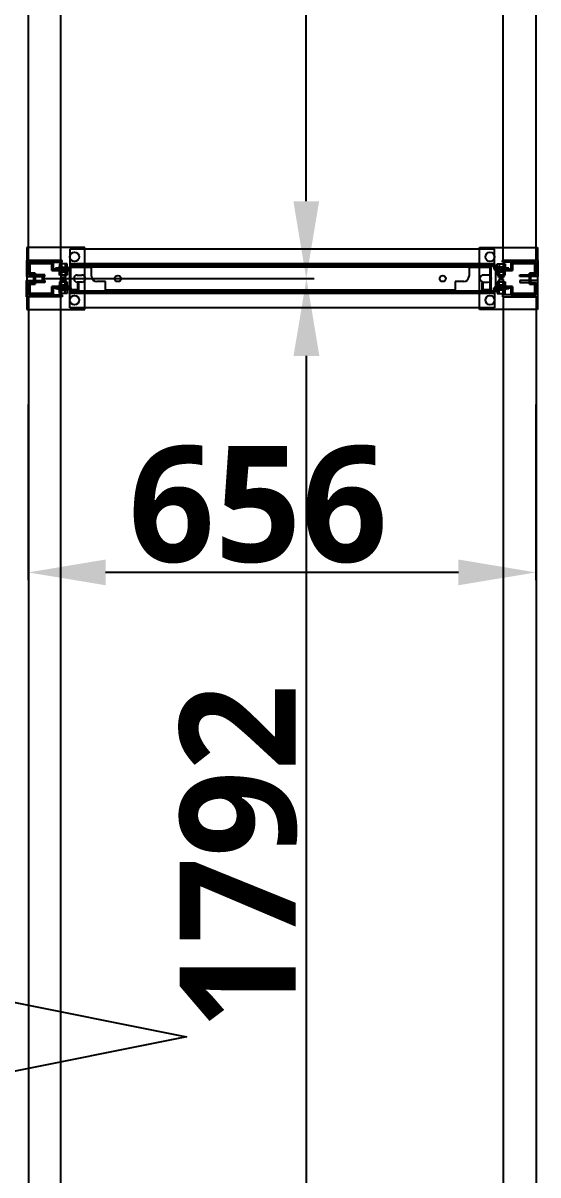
# Model space of a CAD drawing. Header units: millimetres. Extents: x 15382 to 37298, y 7351 to 31127.
# Drawn here: x 27015 to 27680, y 20399 to 21889 of the extents above; entities that cross this region are included whole.
import ezdxf

# ---------------------------------------------------------------- set-up
doc = ezdxf.new("R2010")
doc.units = ezdxf.units.MM
for name, color, linetype in [('01', 7, 'Continuous'), ('02', 3, 'Continuous'), ('03', 6, 'Continuous'), ('04', 30, 'Continuous'), ('05', 12, 'Continuous'), ('544-1', 40, 'Continuous'), ('M40', 3, 'Continuous'), ('M6', 7, 'Continuous'), ('動線', 6, 'Continuous'), ('標註', 252, 'Continuous')]:
    doc.layers.add(name, color=color, linetype=linetype)
doc.styles.get("Standard").update_dxf_attribs({"font": 'arial.ttf'})
doc.styles.add('黑體', font='')
doc.styles.get('黑體').set_extended_font_data('Microsoft JhengHei', bold=True)
doc.dimstyles.new('ISO-25', dxfattribs={"dimtxt": 2.5, "dimasz": 2.5, "dimexe": 1.25, "dimexo": 0.625, "dimtad": 1, "dimtxsty": 'Standard', "dimcen": 2.5, "dimadec": 0, "dimazin": 0, "dimtfac": 1, "dimtmove": 0, "dimatfit": 3, "dimfxl": 1, "dimarcsym": 0})

# ---------------------------------------------------------------- blocks, each defined once
blk = doc.blocks.new('*D128')
at = {"layer": 'Defpoints', "color": 0, "transparency": 16777216}
for p in [(27028.3, 23350.6), (27380.6, 23350.6), (27028.3, 21558.6)]:
    blk.add_point(p, dxfattribs=at)
at = {"layer": '標註', "color": 0, "lineweight": -2, "transparency": 16777216}
for p, q in [((27038.3, 23350.6), (27390.6, 23350.6)), ((27380.6, 21658.6), (27380.6, 23250.6)), ((27038.3, 21558.6), (27390.6, 21558.6))]:
    blk.add_line(p, q, dxfattribs=at)
at = {"layer": '標註', "color": 0, "transparency": 16777216}
for points in [[(27364, 23250.6), (27397.3, 23250.6), (27380.6, 23350.6)], [(27364, 21658.6), (27397.3, 21658.6), (27380.6, 21558.6)]]:
    blk.add_solid(points, dxfattribs=at)
at = {"layer": '標註', "color": 251, "transparency": 16777216, "insert": (27292.9, 22602.4), "char_height": 150, "attachment_point": 5, "rotation": 90, "style": '黑體'}
blk.add_mtext('1792', dxfattribs=at)
blk = doc.blocks.new('*D34')
at = {"layer": 'Defpoints', "color": 0, "transparency": 16777216}
for p in [(27028.6, 21558.6), (27380.9, 21558.6), (27028.6, 19766.6)]:
    blk.add_point(p, dxfattribs=at)
at = {"layer": '標註', "color": 0, "lineweight": -2, "transparency": 16777216}
for p, q in [((27038.6, 21558.6), (27390.9, 21558.6)), ((27380.9, 19866.6), (27380.9, 21458.6)), ((27038.6, 19766.6), (27390.9, 19766.6))]:
    blk.add_line(p, q, dxfattribs=at)
at = {"layer": '標註', "color": 0, "transparency": 16777216}
for points in [[(27364.2, 21458.6), (27397.6, 21458.6), (27380.9, 21558.6)], [(27364.2, 19866.6), (27397.6, 19866.6), (27380.9, 19766.6)]]:
    blk.add_solid(points, dxfattribs=at)
at = {"layer": '標註', "color": 251, "transparency": 16777216, "insert": (27293.1, 20810.4), "char_height": 150, "attachment_point": 5, "rotation": 90, "style": '黑體'}
blk.add_mtext('1792', dxfattribs=at)
blk = doc.blocks.new('*D24')
at = {"layer": 'Defpoints', "color": 0, "transparency": 16777216}
for p in [(27021.3, 21405.5), (27677.3, 21405.5), (27021.3, 21178.5)]:
    blk.add_point(p, dxfattribs=at)
at = {"layer": '標註', "color": 0, "lineweight": -2, "transparency": 16777216}
for p, q in [((27021.3, 21395.5), (27021.3, 21168.5)), ((27677.3, 21395.5), (27677.3, 21168.5)), ((27577.3, 21178.5), (27121.3, 21178.5))]:
    blk.add_line(p, q, dxfattribs=at)
at = {"layer": '標註', "color": 0, "transparency": 16777216}
for points in [[(27121.3, 21195.2), (27121.3, 21161.9), (27021.3, 21178.5)], [(27577.3, 21195.2), (27577.3, 21161.9), (27677.3, 21178.5)]]:
    blk.add_solid(points, dxfattribs=at)
at = {"layer": '標註', "color": 251, "transparency": 16777216, "insert": (27318.4, 21266.1), "char_height": 150, "attachment_point": 5, "style": '黑體'}
blk.add_mtext('656', dxfattribs=at)

msp = doc.modelspace()

# ---------------------------------------------------------------- linework, layer by layer
at = {"layer": '01'}
for p, q in [((27075.086, 21576.165), (27075.086, 21574.565)), ((27625.086, 21576.165), (27075.086, 21576.165)), ((27075.086, 21574.565), (27625.086, 21574.565)), ((27625.086, 21574.565), (27625.086, 21576.165)), ((27625.086, 21574.565), (27625.086, 21542.565)), ((27080.086, 21558.565), (27080.086, 21558.565)), ((27084.586, 21563.065), (27090.586, 21563.065)), ((27095.086, 21558.565), (27095.086, 21558.565)), ((27605.086, 21558.565), (27605.086, 21558.565)), ((27605.086, 21558.565), (27605.086, 21558.565)), ((27615.586, 21563.065), (27609.586, 21563.065)), ((27615.586, 21563.065), (27609.586, 21563.065)), ((27620.086, 21558.565), (27620.086, 21558.565)), ((27620.086, 21558.565), (27620.086, 21558.565)), ((27075.086, 21540.965), (27075.086, 21542.565)), ((27075.086, 21542.565), (27625.086, 21542.565)), ((27090.586, 21554.065), (27084.586, 21554.065)), ((27609.586, 21554.065), (27615.586, 21554.065)), ((27609.586, 21554.065), (27615.586, 21554.065)), ((27625.086, 21542.565), (27625.086, 21540.965)), ((27625.086, 21540.965), (27075.086, 21540.965))]:
    msp.add_line(p, q, dxfattribs=at)
for centre, start, end in [((27084.586, 21558.565), 90, 180), ((27084.586, 21558.565), 180, 270), ((27090.586, 21558.565), 0, 90), ((27090.586, 21558.565), 270, 0), ((27609.586, 21558.565), 90, 180), ((27609.586, 21558.565), 90, 180), ((27609.586, 21558.565), 180, 270), ((27609.586, 21558.565), 180, 270), ((27615.586, 21558.565), 0, 90), ((27615.586, 21558.565), 0, 90), ((27615.586, 21558.565), 270, 0), ((27615.586, 21558.565), 270, 0)]:
    msp.add_arc(centre, 4.5, start, end, dxfattribs=at)
at = {"layer": '02'}
for p, q in [((27094.586, 21598.565), (27019.586, 21598.565)), ((27019.586, 21598.565), (27019.586, 21518.565)), ((27094.586, 21518.565), (27094.586, 21598.565)), ((27604.586, 21518.565), (27604.586, 21598.565)), ((27604.586, 21598.565), (27679.586, 21598.565)), ((27679.586, 21598.565), (27679.586, 21518.565)), ((27019.586, 21518.565), (27094.586, 21518.565)), ((27679.586, 21518.565), (27604.586, 21518.565))]:
    msp.add_line(p, q, dxfattribs=at)
at = {"layer": '02', "lineweight": -3}
for centre in [(27081.086, 21586.565), (27618.086, 21586.565), (27081.086, 21530.565), (27618.086, 21530.565)]:
    msp.add_circle(centre, 6, dxfattribs=at)
at = {"layer": '03'}
for points in [[(27063.317, 21582.065), (27063.317, 23327.065), (27021.317, 23327.065), (27021.317, 21582.065)], [(27635.317, 21582.065), (27635.317, 23327.065), (27677.317, 23327.065), (27677.317, 21582.065)], [(27063.586, 19790.065), (27063.586, 21535.065), (27021.586, 21535.065), (27021.586, 19790.065)], [(27635.586, 19790.065), (27635.586, 21535.065), (27677.586, 21535.065), (27677.586, 19790.065)]]:
    msp.add_lwpolyline(points, close=True, dxfattribs=at)
at = {"layer": '04'}
for p, q in [((27624.086, 21596.565), (27075.086, 21596.565)), ((27075.086, 21596.565), (27075.086, 21571.765)), ((27624.086, 21571.765), (27624.086, 21596.565)), ((27075.086, 21571.765), (27056.586, 21571.765)), ((27056.586, 21571.765), (27056.586, 21570.565)), ((27075.086, 21571.765), (27056.586, 21571.765)), ((27056.586, 21571.765), (27056.586, 21570.565)), ((27624.086, 21577.765), (27075.086, 21577.765)), ((27075.086, 21577.765), (27075.086, 21571.765)), ((27076.286, 21570.565), (27076.286, 21576.565)), ((27076.286, 21576.565), (27622.886, 21576.565)), ((27076.286, 21570.565), (27076.286, 21576.565)), ((27076.286, 21576.565), (27622.886, 21576.565)), ((27622.886, 21576.565), (27622.886, 21570.565)), ((27622.886, 21576.565), (27622.886, 21570.565)), ((27624.086, 21571.765), (27624.086, 21577.765)), ((27642.586, 21571.765), (27624.086, 21571.765)), ((27642.586, 21571.765), (27624.086, 21571.765)), ((27642.586, 21570.565), (27642.586, 21571.765)), ((27642.586, 21570.565), (27642.586, 21571.765)), ((27056.586, 21570.565), (27076.286, 21570.565)), ((27056.586, 21570.565), (27076.286, 21570.565)), ((27622.886, 21570.565), (27642.586, 21570.565)), ((27622.886, 21570.565), (27642.586, 21570.565)), ((27056.586, 21545.365), (27056.586, 21546.565)), ((27056.586, 21546.565), (27076.286, 21546.565)), ((27056.586, 21545.365), (27056.586, 21546.565)), ((27056.586, 21546.565), (27076.286, 21546.565)), ((27075.086, 21545.365), (27056.586, 21545.365)), ((27075.086, 21545.365), (27056.586, 21545.365)), ((27075.086, 21539.365), (27075.086, 21545.365)), ((27075.086, 21520.565), (27075.086, 21545.365)), ((27076.286, 21546.565), (27076.286, 21540.565)), ((27076.286, 21546.565), (27076.286, 21540.565)), ((27622.886, 21540.565), (27622.886, 21546.565)), ((27622.886, 21546.565), (27642.586, 21546.565)), ((27622.886, 21540.565), (27622.886, 21546.565)), ((27622.886, 21546.565), (27642.586, 21546.565)), ((27642.586, 21545.365), (27624.086, 21545.365)), ((27624.086, 21545.365), (27624.086, 21539.365)), ((27642.586, 21545.365), (27624.086, 21545.365)), ((27624.086, 21545.365), (27624.086, 21520.565)), ((27642.586, 21546.565), (27642.586, 21545.365)), ((27642.586, 21546.565), (27642.586, 21545.365)), ((27624.086, 21539.365), (27075.086, 21539.365)), ((27076.286, 21540.565), (27622.886, 21540.565)), ((27076.286, 21540.565), (27622.886, 21540.565)), ((27624.086, 21520.565), (27075.086, 21520.565))]:
    msp.add_line(p, q, dxfattribs=at)
at = {"layer": '04', "lineweight": -3}
for p, q in [((27063.086, 21571.765), (27070.086, 21571.765)), ((27063.086, 21570.565), (27063.086, 21571.765)), ((27066.586, 21571.765), (27070.086, 21571.765)), ((27066.586, 21570.565), (27066.586, 21571.765)), ((27070.086, 21571.765), (27070.086, 21570.565)), ((27070.086, 21571.765), (27070.086, 21570.565)), ((27636.086, 21571.765), (27629.086, 21571.765)), ((27629.086, 21571.765), (27629.086, 21570.565)), ((27632.586, 21571.765), (27629.086, 21571.765)), ((27629.086, 21571.765), (27629.086, 21570.565)), ((27632.586, 21570.565), (27632.586, 21571.765)), ((27636.086, 21570.565), (27636.086, 21571.765)), ((27070.086, 21570.565), (27063.086, 21570.565)), ((27070.086, 21570.565), (27066.586, 21570.565)), ((27629.086, 21570.565), (27636.086, 21570.565)), ((27629.086, 21570.565), (27632.586, 21570.565)), ((27070.086, 21546.565), (27063.086, 21546.565)), ((27063.086, 21546.565), (27063.086, 21545.365)), ((27063.086, 21545.365), (27070.086, 21545.365)), ((27070.086, 21546.565), (27066.586, 21546.565)), ((27066.586, 21546.565), (27066.586, 21545.365)), ((27066.586, 21545.365), (27070.086, 21545.365)), ((27070.086, 21545.365), (27070.086, 21546.565)), ((27070.086, 21545.365), (27070.086, 21546.565)), ((27629.086, 21545.365), (27629.086, 21546.565)), ((27629.086, 21546.565), (27636.086, 21546.565)), ((27629.086, 21545.365), (27629.086, 21546.565)), ((27629.086, 21546.565), (27632.586, 21546.565)), ((27636.086, 21545.365), (27629.086, 21545.365)), ((27632.586, 21545.365), (27629.086, 21545.365)), ((27632.586, 21546.565), (27632.586, 21545.365)), ((27636.086, 21546.565), (27636.086, 21545.365))]:
    msp.add_line(p, q, dxfattribs=at)
at = {"layer": '05'}
for p, q in [((27065.086, 21582.065), (27019.086, 21582.065)), ((27019.086, 21582.065), (27019.086, 21562.565)), ((27021.586, 21563.565), (27021.586, 21579.565)), ((27021.586, 21579.565), (27065.086, 21579.565)), ((27032.608, 21579.565), (27032.608, 21582.065)), ((27037.586, 21579.565), (27037.586, 21582.065)), ((27042.564, 21579.565), (27042.564, 21582.065)), ((27065.086, 21579.565), (27065.086, 21582.065)), ((27634.086, 21579.565), (27634.086, 21582.065)), ((27634.086, 21582.065), (27680.086, 21582.065)), ((27677.586, 21579.565), (27634.086, 21579.565)), ((27677.586, 21563.565), (27677.586, 21579.565)), ((27680.086, 21582.065), (27680.086, 21562.565)), ((27019.086, 21563.565), (27019.086, 21561.065)), ((27019.086, 21561.065), (27042.586, 21561.065)), ((27042.586, 21563.565), (27021.586, 21563.565)), ((27042.586, 21561.065), (27042.586, 21563.565)), ((27656.586, 21561.065), (27656.586, 21563.565)), ((27656.586, 21563.565), (27677.586, 21563.565)), ((27680.086, 21561.065), (27656.586, 21561.065)), ((27680.086, 21563.565), (27680.086, 21561.065)), ((27019.086, 21553.565), (27019.086, 21556.065)), ((27019.086, 21556.065), (27042.586, 21556.065)), ((27019.086, 21535.065), (27019.086, 21554.565)), ((27042.586, 21553.565), (27021.586, 21553.565)), ((27021.586, 21553.565), (27021.586, 21537.565)), ((27042.586, 21556.065), (27042.586, 21553.565)), ((27680.086, 21556.065), (27656.586, 21556.065)), ((27656.586, 21556.065), (27656.586, 21553.565)), ((27656.586, 21553.565), (27677.586, 21553.565)), ((27677.586, 21553.565), (27677.586, 21537.565)), ((27680.086, 21553.565), (27680.086, 21556.065)), ((27680.086, 21535.065), (27680.086, 21554.565)), ((27065.086, 21535.065), (27019.086, 21535.065)), ((27021.586, 21537.565), (27065.086, 21537.565)), ((27065.086, 21537.565), (27065.086, 21535.065)), ((27677.586, 21537.565), (27634.086, 21537.565)), ((27634.086, 21537.565), (27634.086, 21535.065)), ((27634.086, 21535.065), (27680.086, 21535.065))]:
    msp.add_line(p, q, dxfattribs=at)
at = {"layer": '05', "lineweight": -3}
for p, q in [((27032.608, 21582.065), (27042.564, 21582.065)), ((27032.608, 21579.565), (27032.608, 21582.065)), ((27042.564, 21579.565), (27032.608, 21579.565)), ((27037.586, 21582.065), (27042.564, 21582.065)), ((27037.586, 21579.565), (27037.586, 21582.065)), ((27042.564, 21579.565), (27037.586, 21579.565)), ((27042.564, 21582.065), (27042.564, 21579.565)), ((27042.564, 21582.065), (27042.564, 21579.565))]:
    msp.add_line(p, q, dxfattribs=at)
at = {"layer": '544-1'}
for p, q in [((27075.086, 21572.765), (27075.086, 21573.565)), ((27075.086, 21573.565), (27619.086, 21573.565)), ((27075.086, 21543.565), (27075.086, 21573.565)), ((27075.086, 21573.565), (27075.886, 21573.565)), ((27103.086, 21572.765), (27075.886, 21572.765)), ((27075.886, 21572.765), (27075.886, 21544.365)), ((27103.086, 21561.565), (27103.086, 21572.765)), ((27618.286, 21572.765), (27591.086, 21572.765)), ((27591.086, 21572.765), (27591.086, 21561.565)), ((27618.286, 21544.365), (27618.286, 21572.765)), ((27619.086, 21573.565), (27619.086, 21543.565)), ((27086.086, 21543.565), (27075.086, 21543.565)), ((27075.886, 21544.365), (27085.286, 21544.365)), ((27085.286, 21544.365), (27085.286, 21553.565)), ((27085.286, 21553.565), (27086.086, 21553.565)), ((27086.086, 21553.565), (27086.086, 21543.565)), ((27121.086, 21554.565), (27110.086, 21554.565)), ((27121.086, 21543.565), (27121.086, 21554.565)), ((27573.086, 21543.565), (27121.086, 21543.565)), ((27584.086, 21554.565), (27573.086, 21554.565)), ((27573.086, 21554.565), (27573.086, 21543.565)), ((27608.086, 21543.565), (27608.086, 21553.565)), ((27608.086, 21553.565), (27608.886, 21553.565)), ((27619.086, 21543.565), (27608.086, 21543.565)), ((27608.886, 21553.565), (27608.886, 21544.365)), ((27608.886, 21544.365), (27618.286, 21544.365))]:
    msp.add_line(p, q, dxfattribs=at)
for centre in [(27137.086, 21558.565), (27557.086, 21558.565)]:
    msp.add_circle(centre, 4, dxfattribs=at)
for centre, start, end in [((27110.086, 21561.565), 180, 270), ((27584.086, 21561.565), 270, 0)]:
    msp.add_arc(centre, 7, start, end, dxfattribs=at)
at = {"layer": 'M40'}
for p, q in [((27053.586, 21579.565), (27021.586, 21579.565)), ((27021.586, 21579.565), (27021.586, 21564.065)), ((27021.586, 21564.065), (27021.586, 21579.565)), ((27021.586, 21579.565), (27053.586, 21579.565)), ((27023.186, 21565.665), (27023.186, 21577.965)), ((27023.186, 21577.965), (27051.986, 21577.965)), ((27051.986, 21577.965), (27023.186, 21577.965)), ((27023.186, 21577.965), (27023.186, 21565.665)), ((27034.336, 21577.965), (27034.336, 21579.565)), ((27037.586, 21577.965), (27037.586, 21579.565)), ((27040.836, 21577.965), (27040.836, 21579.565)), ((27051.986, 21577.965), (27051.986, 21568.965)), ((27051.986, 21568.965), (27051.986, 21577.965)), ((27053.586, 21570.565), (27053.586, 21579.565)), ((27053.586, 21579.565), (27053.586, 21570.565)), ((27645.586, 21570.565), (27645.586, 21579.565)), ((27645.586, 21579.565), (27677.586, 21579.565)), ((27677.586, 21579.565), (27645.586, 21579.565)), ((27645.586, 21579.565), (27645.586, 21570.565)), ((27675.986, 21577.965), (27647.186, 21577.965)), ((27647.186, 21577.965), (27647.186, 21568.965)), ((27647.186, 21568.965), (27647.186, 21577.965)), ((27647.186, 21577.965), (27675.986, 21577.965)), ((27675.986, 21565.665), (27675.986, 21577.965)), ((27675.986, 21577.965), (27675.986, 21565.665)), ((27677.586, 21579.565), (27677.586, 21564.065)), ((27677.586, 21564.065), (27677.586, 21579.565)), ((27021.586, 21564.065), (27028.586, 21564.065)), ((27028.586, 21564.065), (27021.586, 21564.065)), ((27030.186, 21565.665), (27023.186, 21565.665)), ((27023.186, 21565.665), (27030.186, 21565.665)), ((27028.586, 21564.065), (27028.586, 21553.065)), ((27028.586, 21553.065), (27028.586, 21564.065)), ((27030.186, 21551.465), (27030.186, 21565.665)), ((27030.186, 21565.665), (27030.186, 21551.465)), ((27051.986, 21570.565), (27051.986, 21568.965)), ((27051.986, 21568.965), (27074.586, 21568.965)), ((27051.986, 21568.965), (27053.586, 21568.965)), ((27074.586, 21568.965), (27051.986, 21568.965)), ((27074.586, 21570.565), (27053.586, 21570.565)), ((27053.586, 21570.565), (27074.586, 21570.565)), ((27063.086, 21570.565), (27063.086, 21568.965)), ((27066.586, 21570.565), (27066.586, 21568.965)), ((27070.086, 21570.565), (27070.086, 21568.965)), ((27074.586, 21568.965), (27074.586, 21570.565)), ((27074.586, 21570.565), (27074.586, 21568.965)), ((27624.586, 21568.965), (27624.586, 21570.565)), ((27624.586, 21570.565), (27645.586, 21570.565)), ((27645.586, 21570.565), (27624.586, 21570.565)), ((27624.586, 21570.565), (27624.586, 21568.965)), ((27647.186, 21568.965), (27624.586, 21568.965)), ((27624.586, 21568.965), (27647.186, 21568.965)), ((27629.086, 21570.565), (27629.086, 21568.965)), ((27632.586, 21570.565), (27632.586, 21568.965)), ((27636.086, 21570.565), (27636.086, 21568.965)), ((27647.186, 21568.965), (27645.586, 21568.965)), ((27647.186, 21570.565), (27647.186, 21568.965)), ((27668.986, 21551.465), (27668.986, 21565.665)), ((27668.986, 21565.665), (27675.986, 21565.665)), ((27675.986, 21565.665), (27668.986, 21565.665)), ((27668.986, 21565.665), (27668.986, 21551.465)), ((27677.586, 21564.065), (27670.586, 21564.065)), ((27670.586, 21564.065), (27670.586, 21553.065)), ((27670.586, 21553.065), (27670.586, 21564.065)), ((27670.586, 21564.065), (27677.586, 21564.065)), ((27028.586, 21553.065), (27021.586, 21553.065)), ((27021.586, 21553.065), (27021.586, 21537.565)), ((27021.586, 21537.565), (27021.586, 21553.065)), ((27021.586, 21553.065), (27028.586, 21553.065)), ((27023.186, 21539.165), (27023.186, 21551.465)), ((27023.186, 21551.465), (27030.186, 21551.465)), ((27030.186, 21551.465), (27023.186, 21551.465)), ((27023.186, 21551.465), (27023.186, 21539.165)), ((27028.586, 21553.065), (27030.186, 21553.065)), ((27074.586, 21548.165), (27051.986, 21548.165)), ((27051.986, 21548.165), (27051.986, 21539.165)), ((27051.986, 21546.565), (27051.986, 21548.165)), ((27051.986, 21548.165), (27074.586, 21548.165)), ((27051.986, 21539.165), (27051.986, 21548.165)), ((27051.986, 21548.165), (27053.586, 21548.165)), ((27053.586, 21537.565), (27053.586, 21546.565)), ((27053.586, 21546.565), (27074.586, 21546.565)), ((27074.586, 21546.565), (27053.586, 21546.565)), ((27053.586, 21546.565), (27053.586, 21537.565)), ((27063.086, 21548.165), (27063.086, 21546.565)), ((27066.586, 21548.165), (27066.586, 21546.565)), ((27070.086, 21548.165), (27070.086, 21546.565)), ((27074.586, 21546.565), (27074.586, 21548.165)), ((27074.586, 21548.165), (27074.586, 21546.565)), ((27624.586, 21546.565), (27624.586, 21548.165)), ((27624.586, 21548.165), (27647.186, 21548.165)), ((27647.186, 21548.165), (27624.586, 21548.165)), ((27624.586, 21548.165), (27624.586, 21546.565)), ((27645.586, 21546.565), (27624.586, 21546.565)), ((27624.586, 21546.565), (27645.586, 21546.565)), ((27629.086, 21548.165), (27629.086, 21546.565)), ((27632.586, 21548.165), (27632.586, 21546.565)), ((27636.086, 21548.165), (27636.086, 21546.565)), ((27647.186, 21548.165), (27645.586, 21548.165)), ((27645.586, 21537.565), (27645.586, 21546.565)), ((27645.586, 21546.565), (27645.586, 21537.565)), ((27647.186, 21548.165), (27647.186, 21539.165)), ((27647.186, 21546.565), (27647.186, 21548.165)), ((27647.186, 21539.165), (27647.186, 21548.165)), ((27675.986, 21551.465), (27668.986, 21551.465)), ((27668.986, 21551.465), (27675.986, 21551.465)), ((27670.586, 21553.065), (27677.586, 21553.065)), ((27677.586, 21553.065), (27670.586, 21553.065)), ((27675.986, 21539.165), (27675.986, 21551.465)), ((27675.986, 21551.465), (27675.986, 21539.165)), ((27677.586, 21553.065), (27677.586, 21537.565)), ((27677.586, 21537.565), (27677.586, 21553.065)), ((27021.586, 21537.565), (27053.586, 21537.565)), ((27053.586, 21537.565), (27021.586, 21537.565)), ((27051.986, 21539.165), (27023.186, 21539.165)), ((27023.186, 21539.165), (27051.986, 21539.165)), ((27677.586, 21537.565), (27645.586, 21537.565)), ((27645.586, 21537.565), (27677.586, 21537.565)), ((27647.186, 21539.165), (27675.986, 21539.165)), ((27675.986, 21539.165), (27647.186, 21539.165))]:
    msp.add_line(p, q, dxfattribs=at)
at = {"layer": 'M40', "lineweight": -3}
for p, q in [((27034.336, 21579.565), (27040.836, 21579.565)), ((27034.336, 21577.965), (27034.336, 21579.565)), ((27040.836, 21577.965), (27034.336, 21577.965)), ((27037.586, 21579.565), (27040.836, 21579.565)), ((27037.586, 21577.965), (27037.586, 21579.565)), ((27040.836, 21577.965), (27037.586, 21577.965)), ((27040.836, 21579.565), (27040.836, 21577.965)), ((27040.836, 21579.565), (27040.836, 21577.965)), ((27030.186, 21564.065), (27028.586, 21564.065)), ((27028.586, 21564.065), (27028.586, 21553.065)), ((27028.586, 21553.065), (27028.586, 21558.565)), ((27028.586, 21558.565), (27030.186, 21558.565)), ((27030.186, 21553.065), (27030.186, 21564.065)), ((27030.186, 21558.565), (27030.186, 21553.065)), ((27063.086, 21570.565), (27070.086, 21570.565)), ((27063.086, 21568.965), (27063.086, 21570.565)), ((27070.086, 21568.965), (27063.086, 21568.965)), ((27066.586, 21570.565), (27070.086, 21570.565)), ((27066.586, 21568.965), (27066.586, 21570.565)), ((27070.086, 21568.965), (27066.586, 21568.965)), ((27070.086, 21570.565), (27070.086, 21568.965)), ((27070.086, 21570.565), (27070.086, 21568.965)), ((27636.086, 21570.565), (27629.086, 21570.565)), ((27629.086, 21570.565), (27629.086, 21568.965)), ((27632.586, 21570.565), (27629.086, 21570.565)), ((27629.086, 21570.565), (27629.086, 21568.965)), ((27629.086, 21568.965), (27636.086, 21568.965)), ((27629.086, 21568.965), (27632.586, 21568.965)), ((27632.586, 21568.965), (27632.586, 21570.565)), ((27636.086, 21568.965), (27636.086, 21570.565)), ((27028.586, 21553.065), (27030.186, 21553.065)), ((27030.186, 21553.065), (27028.586, 21553.065)), ((27070.086, 21548.165), (27063.086, 21548.165)), ((27063.086, 21548.165), (27063.086, 21546.565)), ((27063.086, 21546.565), (27070.086, 21546.565)), ((27070.086, 21548.165), (27066.586, 21548.165)), ((27066.586, 21548.165), (27066.586, 21546.565)), ((27066.586, 21546.565), (27070.086, 21546.565)), ((27070.086, 21546.565), (27070.086, 21548.165)), ((27070.086, 21546.565), (27070.086, 21548.165)), ((27629.086, 21546.565), (27629.086, 21548.165)), ((27629.086, 21548.165), (27636.086, 21548.165)), ((27629.086, 21546.565), (27629.086, 21548.165)), ((27629.086, 21548.165), (27632.586, 21548.165)), ((27636.086, 21546.565), (27629.086, 21546.565)), ((27632.586, 21546.565), (27629.086, 21546.565)), ((27632.586, 21548.165), (27632.586, 21546.565)), ((27636.086, 21548.165), (27636.086, 21546.565))]:
    msp.add_line(p, q, dxfattribs=at)
at = {"layer": 'M6'}
for p, q in [((27061.586, 21573.465), (27059.586, 21571.965)), ((27059.586, 21571.965), (27059.586, 21571.765)), ((27059.586, 21571.765), (27063.586, 21571.765)), ((27071.586, 21577.765), (27061.586, 21577.765)), ((27061.586, 21577.765), (27061.586, 21573.465)), ((27071.586, 21577.765), (27061.586, 21577.765)), ((27061.586, 21577.765), (27061.586, 21573.465)), ((27061.586, 21573.465), (27071.586, 21573.465)), ((27063.586, 21571.765), (27063.586, 21559.765)), ((27064.086, 21577.765), (27064.086, 21573.465)), ((27069.086, 21577.765), (27069.086, 21573.465)), ((27069.586, 21559.765), (27069.586, 21571.765)), ((27069.586, 21571.765), (27073.586, 21571.765)), ((27071.586, 21573.465), (27071.586, 21577.765)), ((27071.586, 21573.465), (27071.586, 21577.765)), ((27073.586, 21571.965), (27071.586, 21573.465)), ((27073.586, 21571.765), (27073.586, 21571.965)), ((27625.586, 21571.965), (27627.586, 21573.465)), ((27625.586, 21571.765), (27625.586, 21571.965)), ((27629.586, 21571.765), (27625.586, 21571.765)), ((27627.586, 21573.465), (27627.586, 21577.765)), ((27627.586, 21577.765), (27637.586, 21577.765)), ((27627.586, 21573.465), (27627.586, 21577.765)), ((27627.586, 21577.765), (27637.586, 21577.765)), ((27637.586, 21573.465), (27627.586, 21573.465)), ((27629.586, 21559.765), (27629.586, 21571.765)), ((27630.086, 21577.765), (27630.086, 21573.465)), ((27635.086, 21577.765), (27635.086, 21573.465)), ((27635.586, 21571.765), (27635.586, 21559.765)), ((27639.586, 21571.765), (27635.586, 21571.765)), ((27637.586, 21577.765), (27637.586, 21573.465)), ((27637.586, 21577.765), (27637.586, 21573.465)), ((27637.586, 21573.465), (27639.586, 21571.965)), ((27639.586, 21571.965), (27639.586, 21571.765)), ((27060.586, 21568.765), (27060.586, 21568.965)), ((27060.586, 21568.965), (27072.586, 21568.965)), ((27061.586, 21567.265), (27060.586, 21568.765)), ((27061.586, 21562.965), (27061.586, 21567.265)), ((27061.586, 21567.265), (27071.586, 21567.265)), ((27061.586, 21562.965), (27061.586, 21567.265)), ((27061.586, 21562.965), (27061.586, 21567.265)), ((27061.586, 21567.265), (27069.086, 21567.265)), ((27071.586, 21562.965), (27061.586, 21562.965)), ((27071.586, 21562.965), (27061.586, 21562.965)), ((27069.086, 21562.965), (27061.586, 21562.965)), ((27063.586, 21559.765), (27069.586, 21559.765)), ((27063.586, 21545.365), (27063.586, 21557.365)), ((27063.586, 21557.365), (27069.586, 21557.365)), ((27071.586, 21567.265), (27064.086, 21567.265)), ((27064.086, 21567.265), (27064.086, 21562.965)), ((27064.086, 21562.965), (27071.586, 21562.965)), ((27069.086, 21567.265), (27069.086, 21562.965)), ((27069.586, 21557.365), (27069.586, 21545.365)), ((27072.586, 21568.765), (27071.586, 21567.265)), ((27071.586, 21567.265), (27071.586, 21562.965)), ((27071.586, 21567.265), (27071.586, 21562.965)), ((27071.586, 21562.965), (27071.586, 21567.265)), ((27072.586, 21568.965), (27072.586, 21568.765)), ((27638.586, 21568.965), (27626.586, 21568.965)), ((27626.586, 21568.965), (27626.586, 21568.765)), ((27626.586, 21568.765), (27627.586, 21567.265)), ((27627.586, 21567.265), (27627.586, 21562.965)), ((27637.586, 21567.265), (27627.586, 21567.265)), ((27627.586, 21567.265), (27627.586, 21562.965)), ((27627.586, 21562.965), (27627.586, 21567.265)), ((27627.586, 21567.265), (27635.086, 21567.265)), ((27627.586, 21562.965), (27637.586, 21562.965)), ((27627.586, 21562.965), (27637.586, 21562.965)), ((27635.086, 21562.965), (27627.586, 21562.965)), ((27635.586, 21559.765), (27629.586, 21559.765)), ((27635.586, 21557.365), (27629.586, 21557.365)), ((27629.586, 21557.365), (27629.586, 21545.365)), ((27637.586, 21567.265), (27630.086, 21567.265)), ((27630.086, 21567.265), (27630.086, 21562.965)), ((27630.086, 21562.965), (27637.586, 21562.965)), ((27635.086, 21567.265), (27635.086, 21562.965)), ((27635.586, 21545.365), (27635.586, 21557.365)), ((27637.586, 21567.265), (27638.586, 21568.765)), ((27637.586, 21562.965), (27637.586, 21567.265)), ((27637.586, 21562.965), (27637.586, 21567.265)), ((27637.586, 21562.965), (27637.586, 21567.265)), ((27638.586, 21568.765), (27638.586, 21568.965)), ((27059.586, 21545.165), (27059.586, 21545.365)), ((27059.586, 21545.365), (27063.586, 21545.365)), ((27061.586, 21543.665), (27059.586, 21545.165)), ((27061.586, 21549.865), (27060.586, 21548.365)), ((27060.586, 21548.365), (27060.586, 21548.165)), ((27060.586, 21548.165), (27072.586, 21548.165)), ((27071.586, 21554.165), (27061.586, 21554.165)), ((27061.586, 21554.165), (27061.586, 21549.865)), ((27071.586, 21554.165), (27061.586, 21554.165)), ((27061.586, 21554.165), (27061.586, 21549.865)), ((27061.586, 21554.165), (27061.586, 21549.865)), ((27069.086, 21554.165), (27061.586, 21554.165)), ((27061.586, 21549.865), (27071.586, 21549.865)), ((27061.586, 21549.865), (27069.086, 21549.865)), ((27061.586, 21539.365), (27061.586, 21543.665)), ((27061.586, 21543.665), (27071.586, 21543.665)), ((27061.586, 21539.365), (27061.586, 21543.665)), ((27064.086, 21549.865), (27064.086, 21554.165)), ((27064.086, 21554.165), (27071.586, 21554.165)), ((27071.586, 21549.865), (27064.086, 21549.865)), ((27064.086, 21539.365), (27064.086, 21543.665)), ((27069.086, 21549.865), (27069.086, 21554.165)), ((27069.086, 21539.365), (27069.086, 21543.665)), ((27069.586, 21545.365), (27073.586, 21545.365)), ((27071.586, 21549.865), (27071.586, 21554.165)), ((27071.586, 21549.865), (27071.586, 21554.165)), ((27071.586, 21554.165), (27071.586, 21549.865)), ((27072.586, 21548.365), (27071.586, 21549.865)), ((27073.586, 21545.165), (27071.586, 21543.665)), ((27071.586, 21543.665), (27071.586, 21539.365)), ((27071.586, 21543.665), (27071.586, 21539.365)), ((27072.586, 21548.165), (27072.586, 21548.365)), ((27073.586, 21545.365), (27073.586, 21545.165)), ((27629.586, 21545.365), (27625.586, 21545.365)), ((27625.586, 21545.365), (27625.586, 21545.165)), ((27625.586, 21545.165), (27627.586, 21543.665)), ((27626.586, 21548.365), (27627.586, 21549.865)), ((27626.586, 21548.165), (27626.586, 21548.365)), ((27638.586, 21548.165), (27626.586, 21548.165)), ((27627.586, 21549.865), (27627.586, 21554.165)), ((27627.586, 21554.165), (27637.586, 21554.165)), ((27627.586, 21549.865), (27627.586, 21554.165)), ((27627.586, 21554.165), (27637.586, 21554.165)), ((27627.586, 21554.165), (27627.586, 21549.865)), ((27635.086, 21554.165), (27627.586, 21554.165)), ((27637.586, 21549.865), (27627.586, 21549.865)), ((27627.586, 21549.865), (27635.086, 21549.865)), ((27627.586, 21543.665), (27627.586, 21539.365)), ((27637.586, 21543.665), (27627.586, 21543.665)), ((27627.586, 21543.665), (27627.586, 21539.365)), ((27630.086, 21549.865), (27630.086, 21554.165)), ((27630.086, 21554.165), (27637.586, 21554.165)), ((27637.586, 21549.865), (27630.086, 21549.865)), ((27630.086, 21539.365), (27630.086, 21543.665)), ((27635.086, 21549.865), (27635.086, 21554.165)), ((27635.086, 21539.365), (27635.086, 21543.665)), ((27639.586, 21545.365), (27635.586, 21545.365)), ((27637.586, 21554.165), (27637.586, 21549.865)), ((27637.586, 21554.165), (27637.586, 21549.865)), ((27637.586, 21554.165), (27637.586, 21549.865)), ((27637.586, 21549.865), (27638.586, 21548.365)), ((27637.586, 21543.665), (27639.586, 21545.165)), ((27637.586, 21539.365), (27637.586, 21543.665)), ((27637.586, 21539.365), (27637.586, 21543.665)), ((27638.586, 21548.365), (27638.586, 21548.165)), ((27639.586, 21545.165), (27639.586, 21545.365)), ((27071.586, 21539.365), (27061.586, 21539.365)), ((27071.586, 21539.365), (27061.586, 21539.365)), ((27627.586, 21539.365), (27637.586, 21539.365)), ((27627.586, 21539.365), (27637.586, 21539.365))]:
    msp.add_line(p, q, dxfattribs=at)
at = {"layer": '動線', "lineweight": -3}
msp.add_lwpolyline([(26975.977, 20562.694), (26798.34, 20562.694), (26798.34, 20592.694), (26975.977, 20592.694), (26975.977, 20627.694), (27225.977, 20577.694), (26975.977, 20527.694), (26975.977, 20562.694)], dxfattribs=at)

# ---------------------------------------------------------------- dimensions: what is measured, and where the dimension line sits
at = {"layer": '標註', "color": 8}
for base, p1, p2, angle, picture, middle in [((27380.623, 23350.565), (27028.317, 21558.565), (27028.317, 23350.565), 90, '*D128', (27380.623, 22602.356)), ((27380.891, 21558.565), (27028.586, 19766.565), (27028.586, 21558.565), 90, '*D34', (27380.891, 20810.356)), ((27021.317, 21178.536), (27677.317, 21405.548), (27021.317, 21405.548), 180, '*D24', (27318.366, 21178.536))]:
    dim = msp.add_linear_dim(base=base, p1=p1, p2=p2, angle=angle, dimstyle='ISO-25', override={"dimscale": 100, "dimtxt": 1.5, "dimasz": 1, "dimexe": 0.1, "dimexo": 0.1, "dimgap": 0.1, "dimtxsty": '黑體', "dimclrt": 251}, dxfattribs=at)
    dim.commit()
    dim.dimension.update_dxf_attribs({"geometry": picture, "text_midpoint": middle, "dimtype": 160})

doc.saveas('drawing.dxf')
